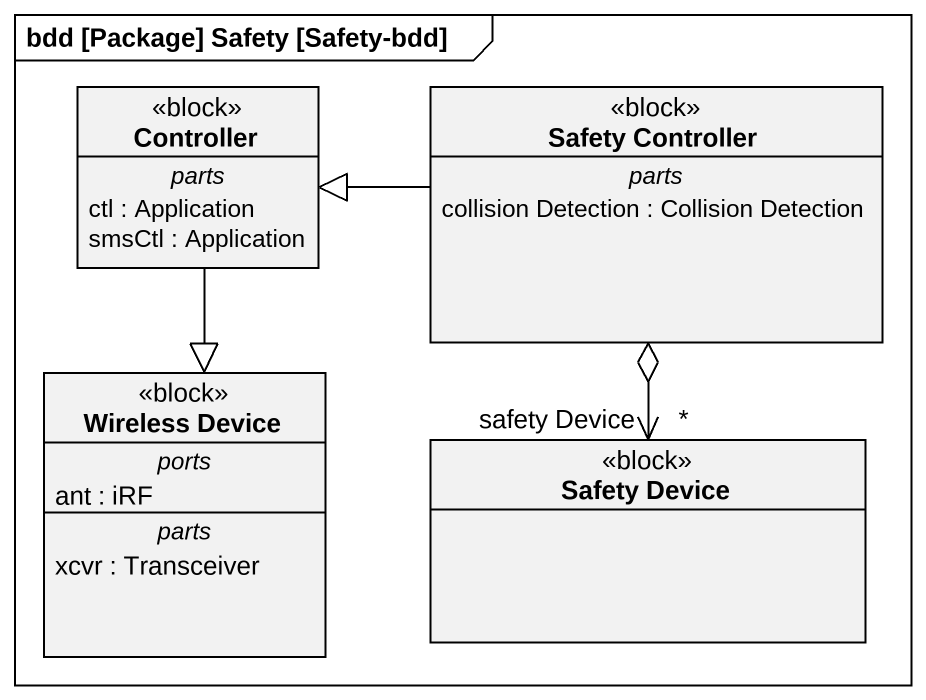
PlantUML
@startuml
mainframe bdd [Package] Safety [Safety-bdd]
hide circle
hide empty members
class Controller <<block>> {
  -- parts --
  ctl : Application
  smsCtl : Application
}
class "Safety Controller" as Safety_Controller <<block>> {
  -- parts --
  collision Detection : Collision Detection
}
class "Wireless Device" as Wireless_Device <<block>> {
  -- ports --
  ant : iRF
  -- parts --
  xcvr : Transceiver
}
class "Safety Device" as Safety_Device <<block>>
Controller --|> Wireless_Device
Safety_Controller -left-|> Controller
Safety_Controller o--> "safety Device\n*" Safety_Device
@enduml
